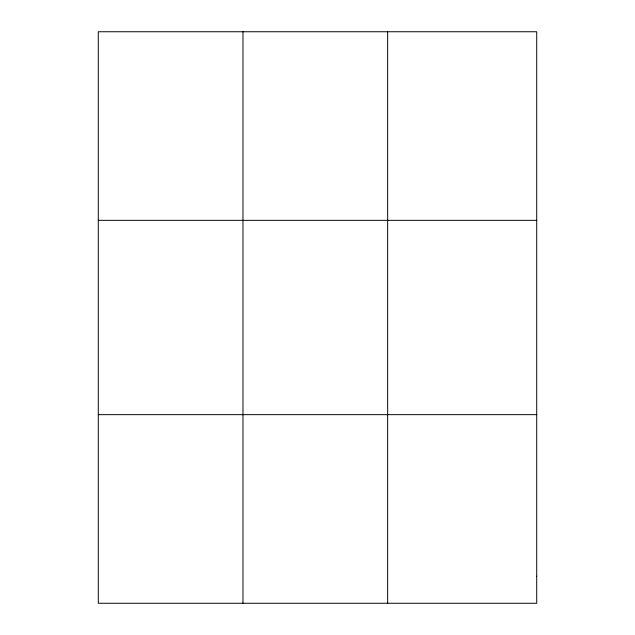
<?xml version="1.0" encoding="UTF-8"?>
<svg xmlns="http://www.w3.org/2000/svg" width="635" height="635" viewBox="0 0 635 635"><rect width="100%" height="100%" fill="white"/><g stroke="black" fill="none" stroke-linecap="round" stroke-linejoin="round"><path stroke-width="0.95" d="M242.967 603.25L242.967 31.75M387.652 603.25L387.652 31.75M98.282 220.345L536.718 220.345M98.282 414.655L536.718 414.655M536.718 576.31L536.718 603.25L98.282 603.25L98.282 31.75L536.718 31.75L536.718 576.31"/></g></svg>
